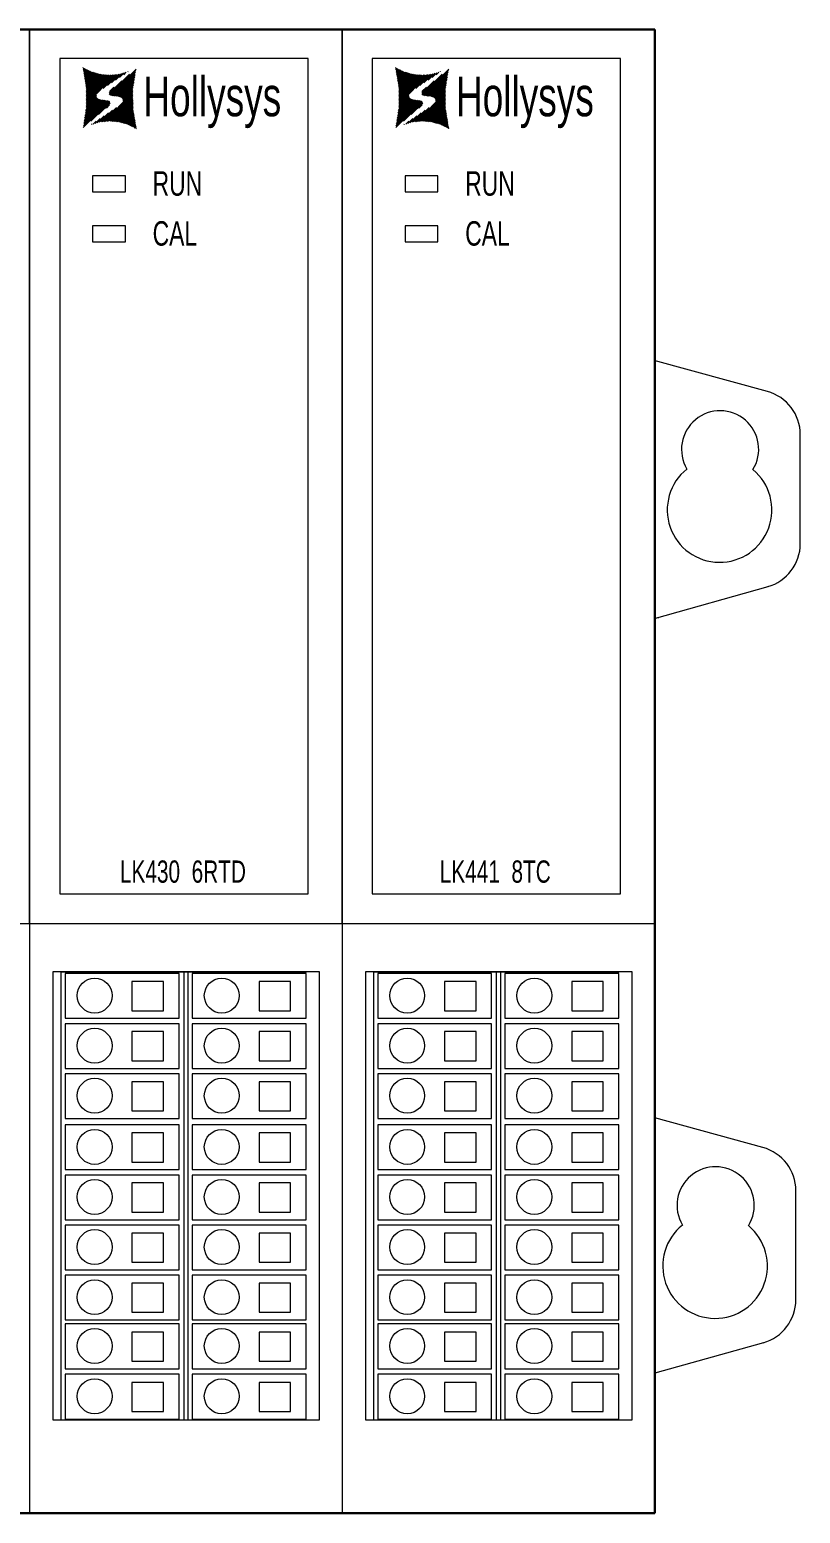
# Model space of a CAD drawing. Header units: millimetres. Extents: x 33157 to 59611, y -29750 to 1750.
# Drawn here: x 58852.9 to 58939.2, y 999.8 to 1165.8 of the extents above; entities that cross this region are included whole.
import ezdxf

# ---------------------------------------------------------------- set-up
doc = ezdxf.new("R2010")
doc.units = ezdxf.units.MM
doc.layers.get('0').update_dxf_attribs({"lineweight": 18})
doc.layers.add('细实线', color=7, linetype='Continuous', lineweight=20)
doc.styles.add('HZ', font='arial.ttf')

# ---------------------------------------------------------------- blocks, each defined once
blk = doc.blocks.new('*X42')
at = {"color": 0}
for p, q in [((53848, 683.05), (53850.93, 685.97)), ((53848.11, 683.01), (53850.9, 685.79)), ((53848.24, 682.99), (53850.87, 685.61)), ((53847.91, 683.26), (53849.32, 684.67)), ((53847.93, 683.13), (53850.19, 685.39)), ((53847.94, 683.45), (53848.45, 683.95)), ((53848.38, 682.97), (53850.84, 685.43)), ((53848.51, 682.95), (53850.81, 685.25)), ((53848.65, 682.94), (53850.78, 685.07)), ((53848.78, 682.92), (53850.76, 684.89)), ((53848.92, 682.9), (53850.73, 684.71)), ((53849.04, 682.88), (53850.7, 684.53)), ((53849.16, 682.84), (53850.67, 684.35)), ((53849.25, 682.78), (53850.64, 684.17)), ((53849.33, 682.71), (53850.61, 683.99)), ((53847.31, 680.08), (53850.58, 683.35)), ((53847.48, 680.1), (53850.58, 683.2)), ((53847.65, 680.12), (53850.58, 683.05)), ((53847.82, 680.13), (53850.58, 682.9)), ((53847.98, 680.14), (53850.58, 682.75)), ((53848.12, 680.13), (53850.58, 682.6)), ((53848.25, 680.12), (53850.59, 682.45)), ((53848.39, 680.1), (53850.59, 682.3)), ((53849.4, 682.63), (53850.58, 683.81)), ((53849.44, 682.52), (53850.58, 683.65)), ((53849.45, 682.37), (53850.58, 683.5)), ((53846.57, 679.95), (53847.37, 680.75)), ((53846.79, 680.01), (53847.83, 681.06)), ((53846.97, 680.05), (53848.29, 681.36)), ((53847.14, 680.07), (53848.75, 681.67)), ((53848.53, 680.09), (53850.59, 682.15)), ((53848.67, 680.08), (53850.59, 681.99)), ((53848.81, 680.07), (53850.59, 681.84)), ((53848.95, 680.05), (53850.59, 681.69)), ((53849.08, 680.03), (53850.59, 681.54)), ((53849.19, 679.99), (53850.61, 681.41)), ((53849.31, 679.96), (53850.63, 681.28)), ((53849.43, 679.93), (53850.65, 681.15)), ((53849.55, 679.89), (53850.67, 681.02)), ((53849.67, 679.86), (53850.7, 680.89)), ((53849.79, 679.83), (53850.72, 680.76)), ((53849.9, 679.79), (53850.74, 680.63)), ((53845.93, 679.76), (53846, 679.83)), ((53846.14, 679.82), (53846.46, 680.14)), ((53846.36, 679.89), (53846.91, 680.44)), ((53850.02, 679.76), (53850.76, 680.5)), ((53850.12, 679.71), (53850.78, 680.37)), ((53850.22, 679.66), (53850.81, 680.24)), ((53850.32, 679.61), (53850.83, 680.11)), ((53850.43, 679.56), (53850.85, 679.98)), ((53850.53, 679.51), (53850.87, 679.85)), ((53850.63, 679.46), (53850.89, 679.72)), ((53850.73, 679.41), (53850.92, 679.59)), ((53850.83, 679.35), (53850.94, 679.46)), ((53850.93, 679.3), (53850.96, 679.33))]:
    blk.add_line(p, q, dxfattribs=at)
blk = doc.blocks.new('*X43')
at = {"color": 0}
for p, q in [((53844.97, 686.09), (53845.01, 686.13)), ((53844.99, 685.96), (53845.11, 686.08)), ((53845.02, 685.83), (53845.21, 686.03)), ((53845.04, 685.7), (53845.31, 685.97)), ((53845.06, 685.57), (53845.42, 685.92)), ((53845.08, 685.44), (53845.52, 685.87)), ((53845.1, 685.31), (53845.62, 685.82)), ((53845.13, 685.18), (53845.72, 685.77)), ((53845.15, 685.05), (53845.82, 685.72)), ((53845.17, 684.92), (53845.92, 685.67)), ((53845.19, 684.79), (53846.04, 685.64)), ((53845.21, 684.66), (53846.16, 685.61)), ((53849.54, 685.34), (53849.82, 685.62)), ((53850, 685.65), (53850.03, 685.69)), ((53845.24, 684.53), (53846.28, 685.57)), ((53845.26, 684.4), (53846.4, 685.54)), ((53845.28, 684.27), (53846.51, 685.51)), ((53845.3, 684.14), (53846.63, 685.47)), ((53845.32, 684.01), (53846.75, 685.44)), ((53845.34, 683.87), (53846.87, 685.41)), ((53845.34, 683.72), (53847, 685.38)), ((53845.34, 683.57), (53847.14, 685.37)), ((53845.34, 683.42), (53847.28, 685.36)), ((53845.34, 683.27), (53847.42, 685.34)), ((53845.34, 683.12), (53847.55, 685.33)), ((53845.34, 682.97), (53847.69, 685.32)), ((53845.34, 682.82), (53847.83, 685.31)), ((53845.34, 682.67), (53847.97, 685.29)), ((53845.35, 682.06), (53848.64, 685.36)), ((53845.35, 682.21), (53848.47, 685.34)), ((53845.35, 682.37), (53848.31, 685.32)), ((53845.35, 682.52), (53848.14, 685.31)), ((53847.25, 683.81), (53848.81, 685.37)), ((53847.71, 684.12), (53848.98, 685.39)), ((53848.16, 684.43), (53849.17, 685.43)), ((53848.62, 684.73), (53849.39, 685.5)), ((53849.08, 685.04), (53849.6, 685.56)), ((53845, 679.44), (53847.94, 682.38)), ((53845.03, 679.62), (53847.83, 682.43)), ((53845.06, 679.8), (53847.71, 682.45)), ((53845.08, 679.98), (53847.57, 682.46)), ((53845.11, 680.16), (53847.43, 682.48)), ((53845.14, 680.34), (53847.3, 682.5)), ((53845.17, 680.52), (53847.17, 682.52)), ((53845.2, 680.7), (53847.03, 682.53)), ((53845.23, 680.88), (53846.9, 682.56)), ((53845.25, 681.06), (53846.79, 682.59)), ((53845.28, 681.24), (53846.69, 682.65)), ((53845.31, 681.42), (53846.6, 682.71)), ((53845.34, 681.6), (53846.54, 682.8)), ((53845.35, 681.91), (53846.48, 683.04)), ((53845.35, 681.76), (53846.49, 682.9)), ((53845.86, 680.15), (53848, 682.29)), ((53846.73, 680.87), (53848.02, 682.16)), ((53847.6, 681.59), (53847.96, 681.95))]:
    blk.add_line(p, q, dxfattribs=at)
blk = doc.blocks.new('LK511')
at = {"layer": '细实线'}
for points in [[(53839.01, 693.13), (53839.01, 593.13), (53874.01, 593.13), (53874.01, 693.13)], [(53842.38, 689.9), (53842.38, 596.45), (53870.18, 596.45), (53870.18, 689.9)], [(53846.05, 676.78), (53846.05, 674.98), (53849.73, 674.98), (53849.73, 676.78)], [(53846.05, 671.18), (53846.05, 669.38), (53849.73, 669.38), (53849.73, 671.18)]]:
    blk.add_lwpolyline(points, close=True, dxfattribs=at)
at = {"color": 0}
for name in ['*X43', '*X42']:
    blk.add_blockref(name, (0, 0), dxfattribs=at)
at = {"color": 7, "linetype": 'Continuous', "style": 'HZ', "width": 0.67}
for s, height, p in [('Hollysys', 4.432, (53851.74, 680.69)), ('RUN', 2.737, (53852.78, 674.55)), ('CAL', 2.737, (53852.78, 668.96))]:
    blk.add_text(s, height=height, dxfattribs=at).set_placement(p)
at = {"color": 7, "linetype": 'Continuous', "insert": (53849.95, 597.65), "char_height": 2.4883, "width": 18.6242, "attachment_point": 7, "style": 'HZ'}
blk.add_mtext('{\\W0.67;LK511  4AO}', dxfattribs=at)
blk = doc.blocks.new('*X36')
at = {"color": 0}
for p, q in [((54290.43, 885.88), (54292.69, 888.14)), ((54290.5, 885.8), (54293.43, 888.72)), ((54290.61, 885.76), (54293.4, 888.54)), ((54290.74, 885.74), (54293.37, 888.36)), ((54290.88, 885.72), (54293.34, 888.18)), ((54290.41, 886.01), (54291.82, 887.42)), ((54290.44, 886.2), (54290.95, 886.7)), ((54291.01, 885.7), (54293.31, 888)), ((54291.15, 885.69), (54293.28, 887.82)), ((54291.28, 885.67), (54293.26, 887.64)), ((54291.42, 885.65), (54293.23, 887.46)), ((54291.54, 885.63), (54293.2, 887.28)), ((54291.66, 885.59), (54293.17, 887.1)), ((54291.75, 885.53), (54293.14, 886.92)), ((54291.83, 885.46), (54293.11, 886.74)), ((54291.9, 885.38), (54293.08, 886.56)), ((54289.81, 882.83), (54293.08, 886.1)), ((54289.98, 882.85), (54293.08, 885.95)), ((54290.15, 882.87), (54293.08, 885.8)), ((54290.32, 882.88), (54293.08, 885.65)), ((54290.48, 882.89), (54293.08, 885.5)), ((54290.62, 882.88), (54293.08, 885.35)), ((54290.75, 882.87), (54293.09, 885.2)), ((54290.89, 882.85), (54293.09, 885.05)), ((54291.03, 882.84), (54293.09, 884.9)), ((54291.94, 885.27), (54293.08, 886.4)), ((54291.95, 885.12), (54293.08, 886.25)), ((54288.86, 882.64), (54289.41, 883.19)), ((54289.07, 882.7), (54289.87, 883.5)), ((54289.29, 882.76), (54290.33, 883.81)), ((54289.47, 882.8), (54290.79, 884.11)), ((54289.64, 882.82), (54291.25, 884.42)), ((54291.17, 882.83), (54293.09, 884.74)), ((54291.31, 882.82), (54293.09, 884.59)), ((54291.45, 882.8), (54293.09, 884.44)), ((54291.58, 882.78), (54293.09, 884.29)), ((54291.69, 882.74), (54293.11, 884.16)), ((54291.81, 882.71), (54293.13, 884.03)), ((54291.93, 882.68), (54293.15, 883.9)), ((54292.05, 882.64), (54293.17, 883.77)), ((54292.17, 882.61), (54293.2, 883.64)), ((54292.29, 882.58), (54293.22, 883.51)), ((54292.4, 882.54), (54293.24, 883.38)), ((54292.52, 882.51), (54293.26, 883.25)), ((54292.62, 882.46), (54293.28, 883.12)), ((54288.43, 882.51), (54288.5, 882.58)), ((54288.64, 882.57), (54288.96, 882.89)), ((54292.72, 882.41), (54293.31, 882.99)), ((54292.82, 882.36), (54293.33, 882.86)), ((54292.93, 882.31), (54293.35, 882.73)), ((54293.03, 882.26), (54293.37, 882.6)), ((54293.13, 882.21), (54293.39, 882.47)), ((54293.23, 882.16), (54293.42, 882.34)), ((54293.33, 882.1), (54293.44, 882.21)), ((54293.43, 882.05), (54293.46, 882.08))]:
    blk.add_line(p, q, dxfattribs=at)
blk = doc.blocks.new('*X37')
at = {"color": 0}
for p, q in [((54287.47, 888.84), (54287.51, 888.88)), ((54287.49, 888.71), (54287.61, 888.83)), ((54287.52, 888.58), (54287.71, 888.77)), ((54287.54, 888.45), (54287.81, 888.72)), ((54287.56, 888.32), (54287.92, 888.67)), ((54287.58, 888.19), (54288.02, 888.62)), ((54287.6, 888.06), (54288.12, 888.57)), ((54287.63, 887.93), (54288.22, 888.52)), ((54287.65, 887.8), (54288.32, 888.47)), ((54287.67, 887.67), (54288.42, 888.42)), ((54287.69, 887.54), (54288.54, 888.39)), ((54287.71, 887.41), (54288.66, 888.36)), ((54287.74, 887.28), (54288.78, 888.32)), ((54287.76, 887.15), (54288.9, 888.29)), ((54287.78, 887.02), (54289.01, 888.26)), ((54287.8, 886.89), (54289.13, 888.22)), ((54287.82, 886.76), (54289.25, 888.19)), ((54287.84, 886.62), (54289.37, 888.16)), ((54287.84, 886.47), (54289.5, 888.13)), ((54287.84, 886.32), (54289.64, 888.12)), ((54287.84, 886.17), (54289.78, 888.11)), ((54287.85, 884.81), (54291.14, 888.11)), ((54289.75, 886.56), (54291.31, 888.12)), ((54290.21, 886.87), (54291.48, 888.14)), ((54290.66, 887.17), (54291.67, 888.18)), ((54291.12, 887.48), (54291.89, 888.25)), ((54291.58, 887.79), (54292.1, 888.31)), ((54292.04, 888.09), (54292.32, 888.37)), ((54292.5, 888.4), (54292.53, 888.44)), ((54287.84, 886.02), (54289.92, 888.09)), ((54287.84, 885.87), (54290.05, 888.08)), ((54287.84, 885.72), (54290.19, 888.07)), ((54287.84, 885.57), (54290.33, 888.06)), ((54287.84, 885.42), (54290.47, 888.04)), ((54287.85, 884.96), (54290.97, 888.09)), ((54287.85, 885.12), (54290.81, 888.07)), ((54287.85, 885.27), (54290.64, 888.06)), ((54287.5, 882.19), (54290.44, 885.13)), ((54287.53, 882.37), (54290.33, 885.18)), ((54287.56, 882.55), (54290.21, 885.2)), ((54287.58, 882.73), (54290.07, 885.21)), ((54287.61, 882.91), (54289.93, 885.23)), ((54287.64, 883.09), (54289.8, 885.25)), ((54287.67, 883.27), (54289.67, 885.27)), ((54287.7, 883.45), (54289.53, 885.28)), ((54287.73, 883.63), (54289.4, 885.31)), ((54287.75, 883.81), (54289.29, 885.34)), ((54287.78, 883.99), (54289.19, 885.4)), ((54287.81, 884.17), (54289.1, 885.46)), ((54287.84, 884.35), (54289.04, 885.55)), ((54287.85, 884.66), (54288.98, 885.79)), ((54287.85, 884.51), (54288.99, 885.65)), ((54288.36, 882.9), (54290.5, 885.04)), ((54289.23, 883.62), (54290.52, 884.91)), ((54290.1, 884.34), (54290.46, 884.7))]:
    blk.add_line(p, q, dxfattribs=at)
blk = doc.blocks.new('LK430')
at = {"layer": '细实线'}
for points in [[(54281.51, 893.13), (54281.51, 793.13), (54316.51, 793.13), (54316.51, 893.13)], [(54284.88, 889.9), (54284.88, 796.45), (54312.68, 796.45), (54312.68, 889.9)], [(54288.55, 876.78), (54288.55, 874.98), (54292.23, 874.98), (54292.23, 876.78)], [(54288.55, 871.18), (54288.55, 869.38), (54292.23, 869.38), (54292.23, 871.18)]]:
    blk.add_lwpolyline(points, close=True, dxfattribs=at)
at = {"color": 0}
for name in ['*X37', '*X36']:
    blk.add_blockref(name, (0, 0), dxfattribs=at)
at = {"color": 7, "linetype": 'Continuous', "style": 'HZ', "width": 0.67}
for s, height, p in [('Hollysys', 4.432, (54294.24, 883.44)), ('RUN', 2.737, (54295.28, 874.55)), ('CAL', 2.737, (54295.28, 868.96))]:
    blk.add_text(s, height=height, dxfattribs=at).set_placement(p)
at = {"color": 7, "linetype": 'Continuous', "insert": (54291.62, 797.65), "char_height": 2.4883, "width": 20.7228, "attachment_point": 7, "style": 'HZ'}
blk.add_mtext('{\\W0.67;LK430  6RTD}', dxfattribs=at)
blk = doc.blocks.new('*X39')
at = {"color": 0}
for p, q in [((54585.43, 885.88), (54587.69, 888.14)), ((54585.5, 885.8), (54588.43, 888.72)), ((54585.61, 885.76), (54588.4, 888.54)), ((54585.74, 885.74), (54588.37, 888.36)), ((54585.88, 885.72), (54588.34, 888.18)), ((54585.41, 886.01), (54586.82, 887.42)), ((54585.44, 886.2), (54585.95, 886.7)), ((54586.01, 885.7), (54588.31, 888)), ((54586.15, 885.69), (54588.28, 887.82)), ((54586.28, 885.67), (54588.26, 887.64)), ((54586.42, 885.65), (54588.23, 887.46)), ((54586.54, 885.63), (54588.2, 887.28)), ((54586.66, 885.59), (54588.17, 887.1)), ((54586.75, 885.53), (54588.14, 886.92)), ((54586.83, 885.46), (54588.11, 886.74)), ((54586.9, 885.38), (54588.08, 886.56)), ((54584.81, 882.83), (54588.08, 886.1)), ((54584.98, 882.85), (54588.08, 885.95)), ((54585.15, 882.87), (54588.08, 885.8)), ((54585.32, 882.88), (54588.08, 885.65)), ((54585.48, 882.89), (54588.08, 885.5)), ((54585.62, 882.88), (54588.08, 885.35)), ((54585.75, 882.87), (54588.09, 885.2)), ((54585.89, 882.85), (54588.09, 885.05)), ((54586.03, 882.84), (54588.09, 884.9)), ((54586.94, 885.27), (54588.08, 886.4)), ((54586.95, 885.12), (54588.08, 886.25)), ((54583.86, 882.64), (54584.41, 883.19)), ((54584.07, 882.7), (54584.87, 883.5)), ((54584.29, 882.76), (54585.33, 883.81)), ((54584.47, 882.8), (54585.79, 884.11)), ((54584.64, 882.82), (54586.25, 884.42)), ((54586.17, 882.83), (54588.09, 884.74)), ((54586.31, 882.82), (54588.09, 884.59)), ((54586.45, 882.8), (54588.09, 884.44)), ((54586.58, 882.78), (54588.09, 884.29)), ((54586.69, 882.74), (54588.11, 884.16)), ((54586.81, 882.71), (54588.13, 884.03)), ((54586.93, 882.68), (54588.15, 883.9)), ((54587.05, 882.64), (54588.17, 883.77)), ((54587.17, 882.61), (54588.2, 883.64)), ((54587.29, 882.58), (54588.22, 883.51)), ((54587.4, 882.54), (54588.24, 883.38)), ((54587.52, 882.51), (54588.26, 883.25)), ((54587.62, 882.46), (54588.28, 883.12)), ((54583.43, 882.51), (54583.5, 882.58)), ((54583.64, 882.57), (54583.96, 882.89)), ((54587.72, 882.41), (54588.31, 882.99)), ((54587.82, 882.36), (54588.33, 882.86)), ((54587.93, 882.31), (54588.35, 882.73)), ((54588.03, 882.26), (54588.37, 882.6)), ((54588.13, 882.21), (54588.39, 882.47)), ((54588.23, 882.16), (54588.42, 882.34)), ((54588.33, 882.1), (54588.44, 882.21)), ((54588.43, 882.05), (54588.46, 882.08))]:
    blk.add_line(p, q, dxfattribs=at)
blk = doc.blocks.new('*X40')
at = {"color": 0}
for p, q in [((54582.47, 888.84), (54582.51, 888.88)), ((54582.49, 888.71), (54582.61, 888.83)), ((54582.52, 888.58), (54582.71, 888.77)), ((54582.54, 888.45), (54582.81, 888.72)), ((54582.56, 888.32), (54582.92, 888.67)), ((54582.58, 888.19), (54583.02, 888.62)), ((54582.6, 888.06), (54583.12, 888.57)), ((54582.63, 887.93), (54583.22, 888.52)), ((54582.65, 887.8), (54583.32, 888.47)), ((54582.67, 887.67), (54583.42, 888.42)), ((54582.69, 887.54), (54583.54, 888.39)), ((54582.71, 887.41), (54583.66, 888.36)), ((54582.74, 887.28), (54583.78, 888.32)), ((54582.76, 887.15), (54583.9, 888.29)), ((54582.78, 887.02), (54584.01, 888.26)), ((54582.8, 886.89), (54584.13, 888.22)), ((54582.82, 886.76), (54584.25, 888.19)), ((54582.84, 886.62), (54584.37, 888.16)), ((54582.84, 886.47), (54584.5, 888.13)), ((54582.84, 886.32), (54584.64, 888.12)), ((54582.84, 886.17), (54584.78, 888.11)), ((54582.85, 884.81), (54586.14, 888.11)), ((54584.75, 886.56), (54586.31, 888.12)), ((54585.21, 886.87), (54586.48, 888.14)), ((54585.66, 887.17), (54586.67, 888.18)), ((54586.12, 887.48), (54586.89, 888.25)), ((54586.58, 887.79), (54587.1, 888.31)), ((54587.04, 888.09), (54587.32, 888.37)), ((54587.5, 888.4), (54587.53, 888.44)), ((54582.84, 886.02), (54584.92, 888.09)), ((54582.84, 885.87), (54585.05, 888.08)), ((54582.84, 885.72), (54585.19, 888.07)), ((54582.84, 885.57), (54585.33, 888.06)), ((54582.84, 885.42), (54585.47, 888.04)), ((54582.85, 884.96), (54585.97, 888.09)), ((54582.85, 885.12), (54585.81, 888.07)), ((54582.85, 885.27), (54585.64, 888.06)), ((54582.5, 882.19), (54585.44, 885.13)), ((54582.53, 882.37), (54585.33, 885.18)), ((54582.56, 882.55), (54585.21, 885.2)), ((54582.58, 882.73), (54585.07, 885.21)), ((54582.61, 882.91), (54584.93, 885.23)), ((54582.64, 883.09), (54584.8, 885.25)), ((54582.67, 883.27), (54584.67, 885.27)), ((54582.7, 883.45), (54584.53, 885.28)), ((54582.73, 883.63), (54584.4, 885.31)), ((54582.75, 883.81), (54584.29, 885.34)), ((54582.78, 883.99), (54584.19, 885.4)), ((54582.81, 884.17), (54584.1, 885.46)), ((54582.84, 884.35), (54584.04, 885.55)), ((54582.85, 884.66), (54583.98, 885.79)), ((54582.85, 884.51), (54583.99, 885.65)), ((54583.36, 882.9), (54585.5, 885.04)), ((54584.23, 883.62), (54585.52, 884.91)), ((54585.1, 884.34), (54585.46, 884.7))]:
    blk.add_line(p, q, dxfattribs=at)
blk = doc.blocks.new('LK441')
at = {"layer": '细实线'}
for points in [[(54576.51, 893.13), (54576.51, 793.13), (54611.51, 793.13), (54611.51, 893.13)], [(54579.88, 889.9), (54579.88, 796.45), (54607.68, 796.45), (54607.68, 889.9)], [(54583.55, 876.78), (54583.55, 874.98), (54587.23, 874.98), (54587.23, 876.78)], [(54583.55, 871.18), (54583.55, 869.38), (54587.23, 869.38), (54587.23, 871.18)]]:
    blk.add_lwpolyline(points, close=True, dxfattribs=at)
at = {"color": 0}
for name in ['*X40', '*X39']:
    blk.add_blockref(name, (0, 0), dxfattribs=at)
at = {"color": 7, "linetype": 'Continuous', "style": 'HZ', "width": 0.67}
for s, height, p in [('Hollysys', 4.432, (54589.24, 883.44)), ('RUN', 2.737, (54590.28, 874.55)), ('CAL', 2.737, (54590.28, 868.96))]:
    blk.add_text(s, height=height, dxfattribs=at).set_placement(p)
at = {"color": 7, "linetype": 'Continuous', "insert": (54587.43, 797.65), "char_height": 2.4883, "width": 18.2468, "attachment_point": 7, "style": 'HZ'}
blk.add_mtext('{\\W0.67;LK441  8TC}', dxfattribs=at)

msp = doc.modelspace()

# ---------------------------------------------------------------- linework, layer by layer
for p, q in [((58852.93, 1165.81), (58852.93, 999.81)), ((58852.93, 1165.81), (58852.93, 999.81)), ((58887.93, 1165.81), (58887.93, 999.81)), ((58935.54, 1125.32), (58922.84, 1128.79)), ((58939.22, 1108.3), (58939.22, 1120.5)), ((58935.58, 1103.48), (58922.84, 1099.9)), ((58923.22, 1100.05), (58923.38, 1100.05)), ((58502.93, 1065.81), (58922.93, 1065.81)), ((58856.43, 1060.4), (58856.43, 1010.26)), ((58856.43, 1060.4), (58870.18, 1060.4)), ((58870.18, 1060.4), (58883.92, 1060.4)), ((58870.18, 1060.4), (58870.18, 1010.26)), ((58870.66, 1060.4), (58870.66, 1010.26)), ((58891.43, 1060.4), (58891.43, 1010.26)), ((58891.43, 1060.4), (58905.18, 1060.4)), ((58905.18, 1060.4), (58918.92, 1060.4)), ((58905.18, 1060.4), (58905.18, 1010.26)), ((58905.66, 1060.4), (58905.66, 1010.26)), ((58935.04, 1040.73), (58922.93, 1044.04)), ((58938.72, 1023.71), (58938.72, 1035.91)), ((58935.08, 1018.9), (58922.93, 1015.48))]:
    msp.add_line(p, q)
at = {"lineweight": 30}
msp.add_line((58922.93, 1165.81), (58922.93, 999.81), dxfattribs=at)
msp.add_lwpolyline([(58922.93, 1165.81), (58502.93, 1165.81), (58502.93, 999.81), (58922.93, 999.81)], dxfattribs=at)
for points in [[(58855.52, 1060.4), (58855.52, 1010.26), (58885.4, 1010.26), (58885.4, 1060.4)], [(58856.91, 1060.19), (58856.91, 1055.19), (58869.66, 1055.19), (58869.66, 1060.19)], [(58864.39, 1059.3), (58864.39, 1056.04), (58867.91, 1056.04), (58867.91, 1059.3)], [(58871.14, 1060.19), (58871.14, 1055.19), (58883.89, 1055.19), (58883.89, 1060.19)], [(58878.62, 1059.3), (58878.62, 1056.04), (58882.14, 1056.04), (58882.14, 1059.3)], [(58890.52, 1060.4), (58890.52, 1010.26), (58920.4, 1010.26), (58920.4, 1060.4)], [(58891.91, 1060.19), (58891.91, 1055.19), (58904.66, 1055.19), (58904.66, 1060.19)], [(58899.39, 1059.3), (58899.39, 1056.04), (58902.91, 1056.04), (58902.91, 1059.3)], [(58906.14, 1060.19), (58906.14, 1055.19), (58918.89, 1055.19), (58918.89, 1060.19)], [(58913.62, 1059.3), (58913.62, 1056.04), (58917.14, 1056.04), (58917.14, 1059.3)], [(58856.91, 1054.59), (58856.91, 1049.59), (58869.66, 1049.59), (58869.66, 1054.59)], [(58871.14, 1054.59), (58871.14, 1049.59), (58883.89, 1049.59), (58883.89, 1054.59)], [(58891.91, 1054.59), (58891.91, 1049.59), (58904.66, 1049.59), (58904.66, 1054.59)], [(58906.14, 1054.59), (58906.14, 1049.59), (58918.89, 1049.59), (58918.89, 1054.59)], [(58864.39, 1053.7), (58864.39, 1050.44), (58867.91, 1050.44), (58867.91, 1053.7)], [(58878.62, 1053.7), (58878.62, 1050.44), (58882.14, 1050.44), (58882.14, 1053.7)], [(58899.39, 1053.7), (58899.39, 1050.44), (58902.91, 1050.44), (58902.91, 1053.7)], [(58913.62, 1053.7), (58913.62, 1050.44), (58917.14, 1050.44), (58917.14, 1053.7)], [(58856.91, 1048.99), (58856.91, 1043.99), (58869.66, 1043.99), (58869.66, 1048.99)], [(58864.39, 1048.1), (58864.39, 1044.84), (58867.91, 1044.84), (58867.91, 1048.1)], [(58871.14, 1048.99), (58871.14, 1043.99), (58883.89, 1043.99), (58883.89, 1048.99)], [(58878.62, 1048.1), (58878.62, 1044.84), (58882.14, 1044.84), (58882.14, 1048.1)], [(58891.91, 1048.99), (58891.91, 1043.99), (58904.66, 1043.99), (58904.66, 1048.99)], [(58899.39, 1048.1), (58899.39, 1044.84), (58902.91, 1044.84), (58902.91, 1048.1)], [(58906.14, 1048.99), (58906.14, 1043.99), (58918.89, 1043.99), (58918.89, 1048.99)], [(58913.62, 1048.1), (58913.62, 1044.84), (58917.14, 1044.84), (58917.14, 1048.1)], [(58856.91, 1043.26), (58856.91, 1038.26), (58869.66, 1038.26), (58869.66, 1043.26)], [(58871.14, 1043.26), (58871.14, 1038.26), (58883.89, 1038.26), (58883.89, 1043.26)], [(58891.91, 1043.26), (58891.91, 1038.26), (58904.66, 1038.26), (58904.66, 1043.26)], [(58906.14, 1043.26), (58906.14, 1038.26), (58918.89, 1038.26), (58918.89, 1043.26)], [(58864.39, 1042.37), (58864.39, 1039.11), (58867.91, 1039.11), (58867.91, 1042.37)], [(58878.62, 1042.37), (58878.62, 1039.11), (58882.14, 1039.11), (58882.14, 1042.37)], [(58899.39, 1042.37), (58899.39, 1039.11), (58902.91, 1039.11), (58902.91, 1042.37)], [(58913.62, 1042.37), (58913.62, 1039.11), (58917.14, 1039.11), (58917.14, 1042.37)], [(58856.91, 1037.66), (58856.91, 1032.66), (58869.66, 1032.66), (58869.66, 1037.66)], [(58871.14, 1037.66), (58871.14, 1032.66), (58883.89, 1032.66), (58883.89, 1037.66)], [(58891.91, 1037.66), (58891.91, 1032.66), (58904.66, 1032.66), (58904.66, 1037.66)], [(58906.14, 1037.66), (58906.14, 1032.66), (58918.89, 1032.66), (58918.89, 1037.66)], [(58864.39, 1036.77), (58864.39, 1033.51), (58867.91, 1033.51), (58867.91, 1036.77)], [(58878.62, 1036.77), (58878.62, 1033.51), (58882.14, 1033.51), (58882.14, 1036.77)], [(58899.39, 1036.77), (58899.39, 1033.51), (58902.91, 1033.51), (58902.91, 1036.77)], [(58913.62, 1036.77), (58913.62, 1033.51), (58917.14, 1033.51), (58917.14, 1036.77)], [(58856.91, 1032.06), (58856.91, 1027.06), (58869.66, 1027.06), (58869.66, 1032.06)], [(58864.39, 1031.17), (58864.39, 1027.91), (58867.91, 1027.91), (58867.91, 1031.17)], [(58871.14, 1032.06), (58871.14, 1027.06), (58883.89, 1027.06), (58883.89, 1032.06)], [(58878.62, 1031.17), (58878.62, 1027.91), (58882.14, 1027.91), (58882.14, 1031.17)], [(58891.91, 1032.06), (58891.91, 1027.06), (58904.66, 1027.06), (58904.66, 1032.06)], [(58899.39, 1031.17), (58899.39, 1027.91), (58902.91, 1027.91), (58902.91, 1031.17)], [(58906.14, 1032.06), (58906.14, 1027.06), (58918.89, 1027.06), (58918.89, 1032.06)], [(58913.62, 1031.17), (58913.62, 1027.91), (58917.14, 1027.91), (58917.14, 1031.17)], [(58856.91, 1026.45), (58856.91, 1021.45), (58869.66, 1021.45), (58869.66, 1026.45)], [(58871.14, 1026.45), (58871.14, 1021.45), (58883.89, 1021.45), (58883.89, 1026.45)], [(58891.91, 1026.45), (58891.91, 1021.45), (58904.66, 1021.45), (58904.66, 1026.45)], [(58906.14, 1026.45), (58906.14, 1021.45), (58918.89, 1021.45), (58918.89, 1026.45)], [(58864.39, 1025.55), (58864.39, 1022.3), (58867.91, 1022.3), (58867.91, 1025.55)], [(58878.62, 1025.55), (58878.62, 1022.3), (58882.14, 1022.3), (58882.14, 1025.55)], [(58899.39, 1025.55), (58899.39, 1022.3), (58902.91, 1022.3), (58902.91, 1025.55)], [(58913.62, 1025.55), (58913.62, 1022.3), (58917.14, 1022.3), (58917.14, 1025.55)], [(58856.91, 1020.99), (58856.91, 1015.99), (58869.66, 1015.99), (58869.66, 1020.99)], [(58871.14, 1020.99), (58871.14, 1015.99), (58883.89, 1015.99), (58883.89, 1020.99)], [(58891.91, 1020.99), (58891.91, 1015.99), (58904.66, 1015.99), (58904.66, 1020.99)], [(58906.14, 1020.99), (58906.14, 1015.99), (58918.89, 1015.99), (58918.89, 1020.99)], [(58864.39, 1020.09), (58864.39, 1016.83), (58867.91, 1016.83), (58867.91, 1020.09)], [(58878.62, 1020.09), (58878.62, 1016.83), (58882.14, 1016.83), (58882.14, 1020.09)], [(58899.39, 1020.09), (58899.39, 1016.83), (58902.91, 1016.83), (58902.91, 1020.09)], [(58913.62, 1020.09), (58913.62, 1016.83), (58917.14, 1016.83), (58917.14, 1020.09)], [(58856.91, 1015.36), (58856.91, 1010.36), (58869.66, 1010.36), (58869.66, 1015.36)], [(58864.39, 1014.46), (58864.39, 1011.21), (58867.91, 1011.21), (58867.91, 1014.46)], [(58871.14, 1015.36), (58871.14, 1010.36), (58883.89, 1010.36), (58883.89, 1015.36)], [(58878.62, 1014.46), (58878.62, 1011.21), (58882.14, 1011.21), (58882.14, 1014.46)], [(58891.91, 1015.36), (58891.91, 1010.36), (58904.66, 1010.36), (58904.66, 1015.36)], [(58899.39, 1014.46), (58899.39, 1011.21), (58902.91, 1011.21), (58902.91, 1014.46)], [(58906.14, 1015.36), (58906.14, 1010.36), (58918.89, 1010.36), (58918.89, 1015.36)], [(58913.62, 1014.46), (58913.62, 1011.21), (58917.14, 1011.21), (58917.14, 1014.46)]]:
    msp.add_lwpolyline(points, close=True)
for centre in [(58860.21, 1057.73), (58874.44, 1057.73), (58895.21, 1057.73), (58909.44, 1057.73), (58860.21, 1052.13), (58874.44, 1052.13), (58895.21, 1052.13), (58909.44, 1052.13), (58860.21, 1046.53), (58874.44, 1046.53), (58895.21, 1046.53), (58909.44, 1046.53), (58860.21, 1040.8), (58874.44, 1040.8), (58895.21, 1040.8), (58909.44, 1040.8), (58860.21, 1035.2), (58874.44, 1035.2), (58895.21, 1035.2), (58909.44, 1035.2), (58860.21, 1029.6), (58874.44, 1029.6), (58895.21, 1029.6), (58909.44, 1029.6), (58860.21, 1023.99), (58874.44, 1023.99), (58895.21, 1023.99), (58909.44, 1023.99), (58860.21, 1018.53), (58874.44, 1018.53), (58895.21, 1018.53), (58909.44, 1018.53), (58860.21, 1012.9), (58874.44, 1012.9), (58895.21, 1012.9), (58909.44, 1012.9)]:
    msp.add_circle(centre, 1.95)
for centre, radius, start, end in [((58934.22, 1120.5), 5, 0, 74.7449), ((58930.24, 1118.85), 4.32, 328.3, 210.6524), ((58930.18, 1112.07), 5.86, 128.6083, 50.3442), ((58934.22, 1108.3), 5, 285.7247, 360), ((58933.72, 1035.91), 5, 0, 74.7449), ((58929.74, 1034.26), 4.32, 328.3, 210.6524), ((58929.68, 1027.48), 5.86, 128.6083, 50.3442), ((58933.72, 1023.71), 5, 285.7247, 360)]:
    msp.add_arc(centre, radius, start, end)

# ---------------------------------------------------------------- block references
at = {"layer": '细实线'}
for name, p in [('LK511', (4978.92, 472.68)), ('LK430', (4571.42, 272.68)), ('LK441', (4311.42, 272.68))]:
    msp.add_blockref(name, p, dxfattribs=at)

doc.saveas('drawing.dxf')
